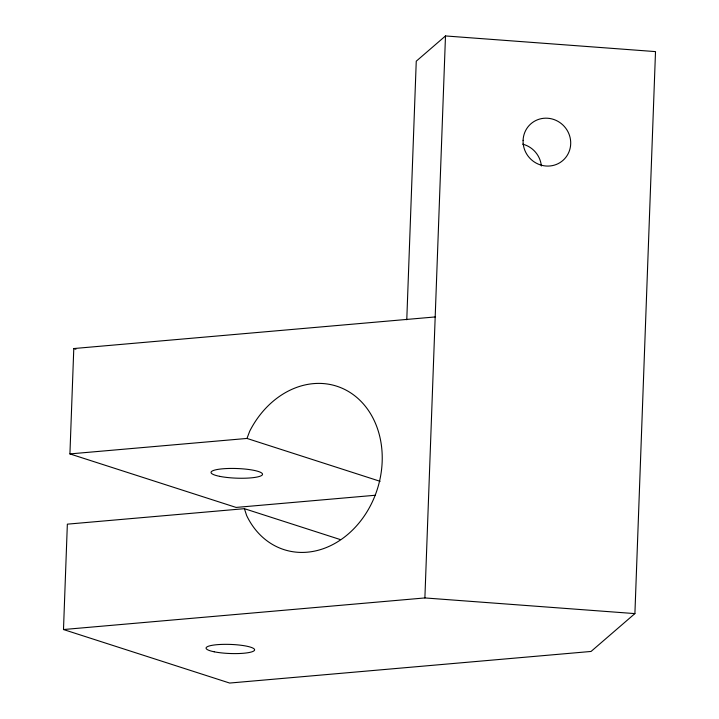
<?xml version="1.0" encoding="UTF-8"?>
<svg xmlns="http://www.w3.org/2000/svg" width="719" height="719" viewBox="0 0 719 719"><rect width="100%" height="100%" fill="white"/><g stroke="black" fill="none" stroke-linecap="round" stroke-linejoin="round"><path stroke-width="1.08" d="M406.774 319.793L416.256 61.187L445.492 35.95L655.512 51.606L634.904 613.604L591.054 651.45L229.658 683.05L63.488 629.538L67.352 524.16L244.406 508.684L340.276 539.556M375.291 495.256L236.102 507.425L69.923 453.914L73.787 348.544L435.184 316.944M63.488 629.538L424.884 597.938L445.492 35.95M69.923 453.914L246.977 438.437L249.718 431.193A85.876 70.264 -72.1 0 1 358.88 399.297A85.876 70.264 -72.1 0 1 354.143 528.447A85.876 70.264 -72.1 0 1 246.626 515.496L244.406 508.684M424.884 597.938L634.904 613.604M73.787 348.544L75.917 349.227M246.977 438.437L380.126 481.317M522.659 144.151A24.329 23.43 49.2 0 1 541.371 166.008M219.628 476.338A25.767 4.826 2.1 0 0 261.986 475.223A25.767 4.826 2.1 0 0 228.741 468.473A25.767 4.826 2.1 0 0 219.628 476.338M214.172 651.791A24.284 4.548 2.1 0 0 254.104 650.74A24.284 4.548 2.1 0 0 222.764 644.377A24.284 4.548 2.1 0 0 214.172 651.791M523.09 140.349A24.329 23.43 49.2 0 0 558.043 163.698A24.329 23.43 49.2 0 0 559.553 122.329A24.329 23.43 49.2 0 0 523.09 140.349"/></g></svg>
